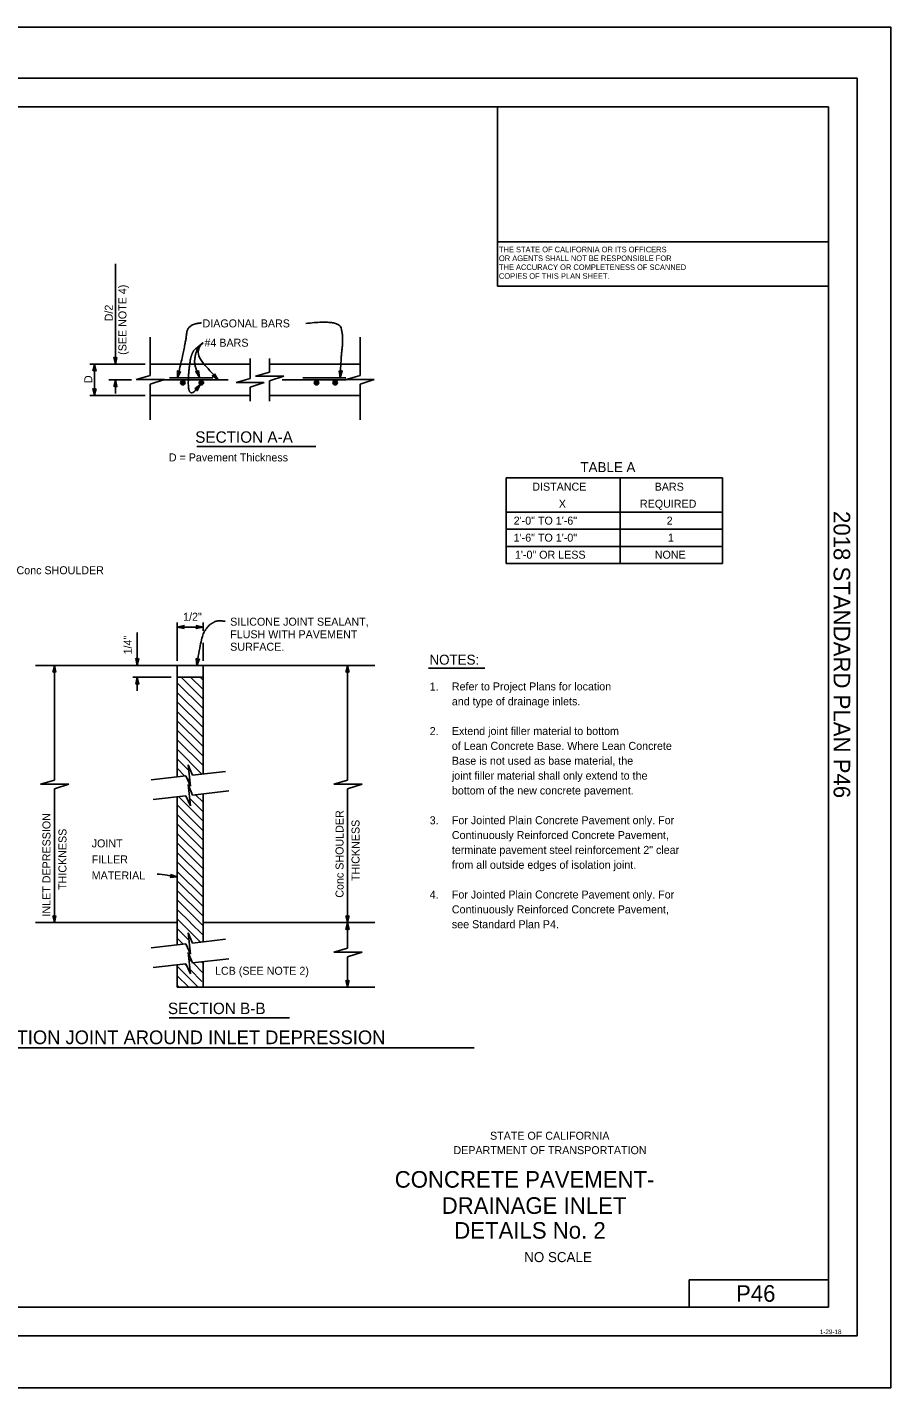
# Model space of a CAD drawing. Extents: x -894 to 866, y -476 to 714.
# Drawn here: x 110 to 866, y -476 to 714 of the extents above; entities that cross this region are included whole.
import ezdxf

# ---------------------------------------------------------------- set-up
doc = ezdxf.new("R2010")
doc.units = 0
for name, color, linetype in [('10 Sheet Format', 7, 'Continuous'), ('56 Stage 3 Anno', 7, 'Continuous'), ('57 Undefined', 7, 'Continuous'), ('60 Nongeo Data', 7, 'Continuous')]:
    doc.layers.add(name, color=color, linetype=linetype)

msp = doc.modelspace()

# ---------------------------------------------------------------- linework, layer by layer
at = {"layer": '10 Sheet Format'}
for p, q in [((-863.5, 669), (836.5, 669)), ((836.5, 669), (836.5, -431)), ((-813.5, 644), (811.5, 644)), ((521.6, 525.9), (521.6, 644)), ((811.5, -406), (811.5, 644)), ((811.5, 525.9), (521.6, 525.9)), ((521.6, 487.1), (521.6, 525.9)), ((811.5, 487.1), (521.6, 487.1)), ((811.5, -381.9), (689.5, -381.9)), ((689.5, -381.9), (689.5, -406)), ((-813.5, -406), (811.5, -406)), ((-863.5, -431), (836.5, -431))]:
    msp.add_line(p, q, dxfattribs=at)
for points in [[(-894, 713.6), (866, 713.6), (866, -476.4), (-894, -476.4)], [(-863.5, -431), (836.5, -431), (836.5, 669), (-863.5, 669)]]:
    msp.add_lwpolyline(points, close=True, dxfattribs=at)
at = {"layer": '56 Stage 3 Anno'}
for p, q in [((187.3, 506.7), (187.3, 418.9)), ((213.4, 418.9), (165.1, 418.9)), ((169.1, 418.9), (169.1, 391.4)), ((169.1, 418.9), (169.1, 418.9)), ((186, 424.8), (186, 424.8)), ((187.3, 418.9), (187.3, 418.9)), ((188.6, 424.8), (188.6, 424.8)), ((167.7, 413), (167.7, 413)), ((170.4, 413), (170.4, 413)), ((201.5, 405.2), (181.5, 405.2)), ((187.3, 405.2), (187.3, 405.2)), ((187.3, 405.2), (187.3, 393.3)), ((241.7, 407), (241.7, 407)), ((241.8, 413.1), (241.8, 413.1)), ((244.4, 412.5), (244.4, 412.5)), ((257.6, 412.3), (257.6, 412.3)), ((260, 413.2), (260, 413.2)), ((261, 407.2), (261, 407.2)), ((272.3, 408.7), (272.3, 408.7)), ((274.2, 410.5), (274.2, 410.5)), ((277.3, 405.2), (277.3, 405.2)), ((383.3, 413.1), (383.3, 413.1)), ((384.1, 407), (384.1, 407)), ((385.9, 412.9), (385.9, 412.9)), ((167.7, 397.3), (167.7, 397.3)), ((170.4, 397.3), (170.4, 397.3)), ((186, 399.3), (186, 399.3)), ((188.6, 399.3), (188.6, 399.3)), ((213.4, 391.4), (165.1, 391.4)), ((169.1, 391.4), (169.1, 391.4)), ((241.5, 192.8), (241.5, 159.3)), ((264, 192.8), (264, 185.5)), ((206.5, 155.4), (206.5, 184.1)), ((241.5, 188.9), (264, 188.9)), ((241.5, 188.9), (241.5, 188.9)), ((247.4, 190.2), (247.4, 190.2)), ((247.4, 187.6), (247.4, 187.6)), ((258.1, 190.2), (258.1, 190.2)), ((258.1, 187.6), (258.1, 187.6)), ((264, 188.9), (264, 188.9)), ((264, 175.2), (264, 159.3)), ((132.6, 149.4), (134, 155.4)), ((134, 155.4), (134, 155.4)), ((134, 155.4), (135.3, 149.4)), ((134, 155.4), (134, 55)), ((205.2, 161.3), (205.2, 161.3)), ((206.5, 155.4), (206.5, 155.4)), ((207.8, 161.3), (207.8, 161.3)), ((258.1, 161.4), (258.1, 161.4)), ((258.7, 155.2), (258.7, 155.2)), ((260.8, 161), (260.8, 161)), ((389.1, 149.4), (390.5, 155.4)), ((390.5, 155.4), (390.5, 155.4)), ((390.5, 155.4), (391.8, 149.4)), ((390.5, 155.4), (390.5, 55)), ((134, 150.2), (132.6, 149.4)), ((132.6, 149.4), (132.6, 149.4)), ((133, 149.6), (134, 154)), ((133.3, 149.8), (133.9, 152.6)), ((133.7, 150), (133.9, 151.3)), ((133.9, 152.6), (134.6, 149.8)), ((133.9, 151.3), (134.2, 150)), ((134, 154), (134.9, 149.6)), ((135.3, 149.4), (134, 150.2)), ((135.3, 149.4), (135.3, 149.4)), ((202.6, 145), (236.1, 145)), ((206.5, 145), (206.5, 145)), ((206.5, 133.2), (206.5, 145)), ((390.5, 150.2), (389.1, 149.4)), ((389.1, 149.4), (389.1, 149.4)), ((389.5, 149.6), (390.5, 154)), ((389.8, 149.8), (390.5, 152.6)), ((390.2, 150), (390.5, 151.3)), ((390.5, 154), (391.4, 149.6)), ((390.5, 152.6), (391.1, 149.8)), ((390.5, 151.3), (390.7, 150)), ((391.8, 149.4), (390.5, 150.2)), ((391.8, 149.4), (391.8, 149.4)), ((205.2, 139.1), (205.2, 139.1)), ((207.8, 139.1), (207.8, 139.1)), ((121.9, 51.5), (134, 55)), ((146.6, 51.5), (121.9, 51.5)), ((146.6, 51.5), (134, 47.4)), ((378.4, 51.5), (390.5, 55)), ((403.2, 51.5), (378.4, 51.5)), ((403.2, 51.5), (390.5, 47.4)), ((134, 47.4), (134, -69.6)), ((390.5, 47.4), (390.5, -69.6)), ((236.3, -28.9), (235.4, -30.1)), ((235.4, -30.1), (241.5, -29.6)), ((235.4, -30.1), (235.4, -30.1)), ((235.6, -29.8), (240.1, -29.4)), ((241.5, -29.6), (235.7, -27.4)), ((235.7, -27.4), (235.7, -27.4)), ((235.7, -27.4), (236.3, -28.9)), ((240.1, -29.4), (235.9, -27.8)), ((235.9, -29.4), (238.8, -29.2)), ((238.8, -29.2), (236, -28.2)), ((236.1, -29.1), (237.4, -29)), ((237.4, -29), (236.2, -28.6)), ((241.5, -29.6), (241.5, -29.6)), ((134, -69.6), (132.6, -63.6)), ((132.6, -63.6), (132.6, -63.6)), ((132.6, -63.6), (134, -64.4)), ((133.9, -68.2), (133, -63.8)), ((134, -66.8), (133.3, -64)), ((134, -65.5), (133.7, -64.3)), ((134, -64.4), (135.3, -63.6)), ((135.3, -63.6), (134, -69.6)), ((134.9, -63.8), (134, -68.2)), ((134.6, -64.1), (134, -66.8)), ((134.2, -64.2), (134, -65.5)), ((134, -69.6), (134, -69.6)), ((135.3, -63.6), (135.3, -63.6)), ((390.5, -69.6), (389.1, -63.6)), ((389.1, -63.6), (389.1, -63.6)), ((389.1, -63.6), (390.5, -64.4)), ((389.1, -75.6), (390.5, -69.6)), ((390.5, -68.2), (389.5, -63.8)), ((389.5, -75.4), (390.5, -71)), ((390.5, -66.8), (389.8, -64)), ((390.5, -65.5), (390.2, -64.3)), ((390.5, -64.4), (391.8, -63.6)), ((391.8, -63.6), (390.5, -69.6)), ((391.4, -63.8), (390.5, -68.2)), ((391.1, -64.1), (390.5, -66.8)), ((390.7, -64.2), (390.5, -65.5)), ((390.5, -69.6), (390.5, -69.6)), ((390.5, -69.6), (390.5, -69.6)), ((390.5, -69.6), (391.8, -75.6)), ((390.5, -69.6), (390.5, -91.9)), ((390.5, -71), (391.4, -75.4)), ((391.8, -63.6), (391.8, -63.6)), ((390.5, -74.8), (389.1, -75.6)), ((389.1, -75.6), (389.1, -75.6)), ((389.8, -75.2), (390.5, -72.4)), ((390.2, -75), (390.5, -73.7)), ((390.5, -72.4), (391.1, -75.2)), ((390.5, -73.7), (390.7, -75)), ((391.8, -75.6), (390.5, -74.8)), ((391.8, -75.6), (391.8, -75.6)), ((378.4, -95.4), (390.5, -91.9)), ((403.2, -95.4), (378.4, -95.4)), ((403.2, -95.4), (390.5, -99.5)), ((390.5, -99.5), (390.5, -126.1)), ((390.5, -126.1), (389.1, -120.1)), ((389.1, -120.1), (389.1, -120.1)), ((389.1, -120.1), (390.5, -120.9)), ((390.5, -124.7), (389.5, -120.4)), ((390.5, -123.4), (389.8, -120.5)), ((390.5, -122), (390.2, -120.8)), ((390.5, -120.9), (391.8, -120.1)), ((391.8, -120.1), (390.5, -126.1)), ((391.4, -120.3), (390.5, -124.7)), ((391.1, -120.6), (390.5, -123.4)), ((390.7, -120.7), (390.5, -122)), ((390.5, -126.1), (390.5, -126.1)), ((391.8, -120.1), (391.8, -120.1))]:
    msp.add_line(p, q, dxfattribs=at)
for points in [[(167.7, 413), (169.1, 418.9), (170.4, 413), (170, 413.2), (169.1, 417.6), (168.1, 413.2), (168.4, 413.5), (169, 416.2), (169.7, 413.5), (169.3, 413.7), (169, 414.9), (168.8, 413.7), (169.1, 413.8), (170.4, 413), (169.1, 413.8)], [(188.6, 424.8), (187.3, 418.9), (186, 424.8), (186.4, 424.6), (187.3, 420.3), (188.3, 424.6), (187.9, 424.4), (187.3, 421.7), (186.7, 424.4), (187.1, 424.2), (187.3, 423), (187.6, 424.2), (187.3, 424.1), (186, 424.8), (187.3, 424.1)], [(186, 399.3), (187.3, 405.2), (188.6, 399.3), (188.3, 399.5), (187.3, 403.8), (186.4, 399.5), (186.7, 399.7), (187.3, 402.4), (187.9, 399.7), (187.6, 399.9), (187.3, 401.1), (187.1, 399.9), (187.3, 400), (188.6, 399.3), (187.3, 400)], [(244.4, 412.5), (241.7, 407), (241.8, 413.1), (242.1, 412.9), (242, 408.4), (244, 412.4), (243.6, 412.3), (242.4, 409.7), (242.4, 412.6), (242.7, 412.3), (242.7, 411), (243.2, 412.1), (242.9, 412.1), (241.8, 413.1), (242.9, 412.1)], [(260, 413.2), (261, 407.2), (257.6, 412.3), (258, 412.2), (260.5, 408.5), (259.8, 412.9), (259.5, 412.6), (260, 409.7), (258.4, 412.1), (258.8, 412.1), (259.5, 411), (259.3, 412.3), (259.1, 412), (257.6, 412.3), (259.1, 412)], [(274.2, 410.5), (277.3, 405.2), (272.3, 408.7), (272.7, 408.8), (276.4, 406.2), (274.1, 410.1), (274, 409.7), (275.4, 407.2), (273.1, 408.9), (273.5, 408.9), (274.5, 408.2), (273.9, 409.3), (273.8, 409), (272.3, 408.7), (273.8, 409)], [(383.3, 413.1), (384.1, 407), (385.9, 412.9), (385.6, 412.7), (384.2, 408.4), (383.6, 412.8), (383.9, 412.6), (384.3, 409.8), (385.2, 412.5), (384.8, 412.3), (384.4, 411.1), (384.3, 412.4), (384.5, 412.2), (385.9, 412.9), (384.5, 412.2)], [(170.4, 397.3), (169.1, 391.4), (167.7, 397.3), (168.1, 397.1), (169, 392.8), (170, 397.1), (169.7, 396.9), (169.1, 394.1), (168.4, 396.9), (168.8, 396.7), (169.1, 395.5), (169.3, 396.7), (169.1, 396.5), (167.7, 397.3), (169.1, 396.5)], [(256.8, 397.3), (261.6, 401.1), (258.8, 395.6), (258.7, 396), (260.7, 400), (257.2, 397.2), (257.6, 397.2), (259.8, 399), (258.5, 396.4), (258.4, 396.8), (259, 397.9), (258, 397.1), (258.3, 397.1), (258.8, 395.6), (258.3, 397.1)], [(247.4, 187.6), (241.5, 188.9), (247.4, 190.2), (247.2, 189.9), (242.9, 188.9), (247.2, 187.9), (247, 188.3), (244.2, 188.9), (247, 189.5), (246.8, 189.2), (245.6, 188.9), (246.8, 188.6), (246.6, 188.9), (247.4, 190.2), (246.6, 188.9)], [(258.1, 190.2), (264, 188.9), (258.1, 187.6), (258.3, 187.9), (262.6, 188.9), (258.3, 189.9), (258.5, 189.5), (261.3, 188.9), (258.5, 188.3), (258.7, 188.6), (259.9, 188.9), (258.7, 189.2), (258.9, 188.9), (258.1, 187.6), (258.9, 188.9)], [(207.8, 161.3), (206.5, 155.4), (205.2, 161.3), (205.6, 161.1), (206.5, 156.8), (207.5, 161.1), (207.1, 160.9), (206.5, 158.1), (205.9, 160.9), (206.3, 160.7), (206.5, 159.5), (206.8, 160.7), (206.5, 160.5), (205.2, 161.3), (206.5, 160.5)], [(260.8, 161), (258.7, 155.2), (258.1, 161.4), (258.5, 161.1), (258.8, 156.6), (260.4, 160.8), (260, 160.7), (259, 158), (258.8, 160.8), (259.1, 160.6), (259.2, 159.3), (259.7, 160.5), (259.4, 160.4), (258.1, 161.4), (259.4, 160.4)], [(205.2, 139.1), (206.5, 145), (207.8, 139.1), (207.5, 139.3), (206.5, 143.6), (205.6, 139.3), (205.9, 139.5), (206.5, 142.3), (207.1, 139.5), (206.8, 139.7), (206.5, 140.9), (206.3, 139.7), (206.5, 139.9), (207.8, 139.1), (206.5, 139.9)]]:
    msp.add_lwpolyline(points, close=True, dxfattribs=at)
msp.add_ellipse((226.3, -73), major_axis=(114.9, -16.4), ratio=0.389806, start_param=1.494029, end_param=1.647696, dxfattribs=at)
for points, degree in [([(262.7, 454.9), (250.5, 454.3), (248.9, 437.3), (241.7, 407)], 2), ([(354, 454.4), (382.9, 458), (386.9, 443), (384.7, 424), (384.1, 407)], 2), ([(264.1, 437.6), (256.9, 432.1), (254.9, 429.2), (252.9, 423.7), (251.2, 409), (251.1, 397.1), (253, 393.6), (255.7, 394.1), (257.5, 396.1), (261.6, 401.1)], 2), ([(264.1, 437.6), (260.5, 435.1), (257.8, 429.4), (256.1, 419.7), (259.7, 410.1), (261.2, 407)], 2), ([(264.1, 437.6), (260.3, 435), (259.4, 428.5), (261, 423.6), (267.8, 415.6), (271.6, 411.4), (277.3, 405.2)], 3), ([(258.7, 155.2), (262.1, 180.2), (268.7, 190.3), (272.3, 192.4), (276.3, 194.8), (283.5, 194)], 2)]:
    msp.add_open_spline(points, degree=degree, dxfattribs=at)
at = {"layer": '57 Undefined'}
for p, q in [((258.5, 346.7), (362.8, 346.7)), ((461.3, 153.1), (510.8, 153.1)), ((234.3, -153), (339.8, -153)), ((55.4, -179.2), (501.3, -179.2))]:
    msp.add_line(p, q, dxfattribs=at)
at = {"layer": '60 Nongeo Data'}
for p, q in [((217.8, 442.5), (217.8, 409)), ((401.5, 442.5), (401.5, 409)), ((217.8, 418.9), (305.2, 418.9)), ((305.2, 423.9), (305.2, 406.4)), ((322.3, 423.9), (322.3, 411.9)), ((322.3, 418.9), (401.5, 418.9)), ((205.5, 405.4), (217.8, 409)), ((230.2, 405.4), (205.5, 405.4)), ((230.2, 405.4), (217.8, 401.4)), ((229.5, 405.2), (286.1, 405.2)), ((234.8, 407), (272.5, 407)), ((292.9, 402.8), (305.2, 406.4)), ((310, 408.4), (322.3, 411.9)), ((334.7, 408.4), (310, 408.4)), ((334.7, 408.4), (322.3, 404.3)), ((333.3, 405.2), (389.2, 405.2)), ((351.3, 407), (389, 407)), ((389.2, 405.4), (401.5, 409)), ((413.9, 405.4), (389.2, 405.4)), ((413.9, 405.4), (401.5, 401.4)), ((217.8, 401.4), (217.8, 370.2)), ((317.6, 402.8), (292.9, 402.8)), ((317.6, 402.8), (305.2, 398.8)), ((305.2, 398.8), (305.2, 386.5)), ((322.3, 404.3), (322.3, 386.5)), ((401.5, 401.4), (401.5, 370.2)), ((217.8, 391.4), (305.2, 391.4)), ((322.3, 391.4), (401.5, 391.4)), ((529.4, 319.4), (718.8, 319.4)), ((529.4, 319.4), (529.4, 244.6)), ((629, 319.4), (629, 244.6)), ((718.8, 319.4), (718.8, 244.6)), ((529.4, 289.4), (718.8, 289.4)), ((529.4, 274.5), (718.8, 274.5)), ((529.4, 259.5), (718.8, 259.5)), ((529.4, 244.6), (718.8, 244.6)), ((117.4, 155.4), (241.5, 155.4)), ((241.5, 155.4), (264, 155.4)), ((241.5, 155.4), (241.5, 57.9)), ((264, 155.4), (414.5, 155.4)), ((264, 155.4), (264, 60.4)), ((241.5, 145), (264, 145)), ((264, 125.9), (244.9, 145)), ((264, 134.2), (253.2, 145)), ((264, 142.6), (261.5, 145)), ((264, 117.6), (241.5, 140.1)), ((264, 109.3), (241.5, 131.8)), ((264, 101), (241.5, 123.5)), ((264, 92.7), (241.5, 115.2)), ((264, 84.4), (241.5, 106.9)), ((264, 76.1), (241.5, 98.6)), ((264, 67.8), (241.5, 90.3)), ((263.1, 60.3), (241.5, 82)), ((251.6, 63.5), (241.5, 73.7)), ((248.2, 58.6), (241.5, 65.4)), ((253.2, 49.8), (251.1, 68.5)), ((251.1, 68.5), (254.9, 59.4)), ((255.6, 59.5), (254.2, 60.9)), ((254.9, 59.4), (283.7, 62.6)), ((218.5, 55.3), (249.1, 58.8)), ((253.2, 49.8), (249.1, 58.8)), ((252.7, 54.2), (250, 56.9)), ((253.1, 32.5), (251, 51.2)), ((251, 51.2), (254.9, 42)), ((220.4, 38.1), (249.1, 41.4)), ((241.5, 40.5), (241.5, -69.6)), ((264, 19.1), (242.5, 40.6)), ((253.1, 32.5), (249.1, 41.4)), ((264, 27.4), (252.4, 39)), ((254.9, 42), (286.5, 45.6)), ((264, 35.8), (257.4, 42.3)), ((264, 43), (264, -69.6)), ((264, 10.8), (241.5, 33.3)), ((264, 2.5), (241.5, 25)), ((264, -5.8), (241.5, 16.7)), ((264, -14.1), (241.5, 8.4)), ((264, -22.4), (241.5, 0.1)), ((264, -30.7), (241.5, -8.2)), ((264, -39), (241.5, -16.5)), ((264, -47.3), (241.5, -24.8)), ((264, -55.6), (241.5, -33.1)), ((264, -63.9), (241.5, -41.4)), ((261.3, -69.6), (241.5, -49.8)), ((253, -69.6), (241.5, -58.1)), ((117.4, -69.6), (241.5, -69.6)), ((244.7, -69.6), (241.5, -66.4)), ((241.5, -69.6), (241.5, -89)), ((244.5, -69.5), (261.7, -86.7)), ((252.9, -69.5), (264, -80.6)), ((261.3, -69.6), (264, -72.3)), ((264, -69.6), (264, -86.5)), ((264, -69.6), (414.5, -69.6)), ((241.5, -74.8), (251.8, -85.1)), ((241.5, -83.1), (246.7, -88.4)), ((253.2, -97.1), (251.1, -78.4)), ((251.1, -78.4), (254.9, -87.5)), ((218.5, -91.6), (249.1, -88.1)), ((253.2, -97.1), (249.1, -88.1)), ((251.3, -93), (252.9, -94.5)), ((254.9, -87.5), (283.7, -84.2)), ((220.4, -108.7), (249.1, -105.5)), ((241.5, -106.4), (241.5, -126.1)), ((247.8, -105.7), (250.3, -108.2)), ((253.2, -114.5), (249.1, -105.5)), ((253.2, -114.5), (251.1, -95.7)), ((251.1, -95.7), (254.9, -104.9)), ((251.7, -101.2), (254.5, -104.1)), ((254.9, -104.9), (286.5, -101.3)), ((255.3, -104.8), (263.9, -113.5)), ((262.9, -104.1), (263.9, -105.1)), ((264, -103.8), (264, -126.1)), ((241.4, -107.6), (259.9, -126.1)), ((241.4, -116), (251.5, -126.1)), ((252.7, -110.6), (263.1, -121)), ((241.5, -124.4), (243.2, -126.1)), ((241.5, -126.1), (414.5, -126.1))]:
    msp.add_line(p, q, dxfattribs=at)
msp.add_lwpolyline([(241.5, 155.4), (264, 155.4), (264, 145), (241.5, 145)], close=True, dxfattribs=at)
for centre, radius in [((246.4, 402.7), 1.97), ((262.5, 402.7), 1.97), ((363.4, 402.7), 1.97), ((379.7, 402.7), 1.97), ((246.4, 402.7), 1.48), ((246.4, 402.7), 0.984), ((246.4, 402.7), 0.492), ((246.4, 402.7), 0.123), ((262.5, 402.7), 1.48), ((262.5, 402.7), 0.984), ((262.5, 402.7), 0.492), ((262.5, 402.7), 0.123), ((363.4, 402.7), 1.48), ((363.4, 402.7), 0.984), ((363.4, 402.7), 0.492), ((363.4, 402.7), 0.123), ((379.7, 402.7), 1.48), ((379.7, 402.7), 0.984), ((379.7, 402.7), 0.492), ((379.7, 402.7), 0.123)]:
    msp.add_circle(centre, radius, dxfattribs=at)

# ---------------------------------------------------------------- texts
at = {"layer": '10 Sheet Format'}
for s, height, p in [('THE STATE OF CALIFORNIA OR ITS OFFICERS', 4.9, (523, 516.7)), ('OR AGENTS SHALL NOT BE RESPONSIBLE FOR', 4.9, (523, 509)), ('THE ACCURACY OR COMPLETENESS OF SCANNED', 4.9, (523, 501.2)), ('COPIES OF THIS PLAN SHEET.', 4.9, (523, 493.5)), ('STATE OF CALIFORNIA', 7, (515.2, -259.5)), ('DEPARTMENT OF TRANSPORTATION', 7, (483.2, -272.1)), ('CONCRETE PAVEMENT-', 14.5, (431.8, -301.4)), ('DRAINAGE INLET', 14.5, (472.9, -324.3)), ('DETAILS No. 2', 14.5, (483.9, -346)), ('NO SCALE', 8.75, (545.1, -366.5)), ('1-29-18', 4, (803.8, -429.5))]:
    msp.add_text(s, height=height, dxfattribs=at).set_placement(p)
msp.add_text('2018 STANDARD PLAN P46', height=14.5, rotation=270, dxfattribs=at).set_placement((815.9, 290.4))
at = {"layer": '57 Undefined'}
for s, p in [('(SEE NOTE 4)', (197, 427)), ('D/2', (185, 456.3)), ('D', (167.1, 402.3)), ('1/4"', (201.7, 165)), ('INLET DEPRESSION', (130.5, -64.3)), ('Conc SHOULDER', (387, -47.8)), ('THICKNESS', (144.5, -41)), ('THICKNESS', (401, -33.2))]:
    msp.add_text(s, height=7, rotation=90, dxfattribs=at).set_placement(p)
for s, height, p in [('DIAGONAL BARS', 7, (263.6, 451)), ('#4 BARS', 7, (265.3, 434.1)), ('SECTION A-A', 10, (257.2, 350.1)), ('D = Pavement Thickness', 7, (234.1, 333.8)), ('TABLE A', 8.75, (594.3, 324.4)), ('DISTANCE', 7, (552.2, 308.2)), ('BARS', 7, (659.3, 308.2)), ('X', 7, (575.4, 293.3)), ('REQUIRED', 7, (646.4, 293.3)), ('2\'-0" TO 1\'-6"', 7, (535.9, 278.5)), ('2', 7, (669.8, 278.5)), ('1\'-6" TO 1\'-0"', 7, (535.9, 263.6)), ('1', 7, (670.9, 263.6)), ('1\'-0" OR LESS', 7, (537, 248.7)), ('NONE', 7, (659.4, 248.7)), ('Conc SHOULDER', 7, (100.8, 235.1)), ('1/2"', 7, (246.6, 194.4)), ('SILICONE JOINT SEALANT,', 7, (287.8, 190.1)), ('FLUSH WITH PAVEMENT', 7, (287.8, 179.1)), ('SURFACE.', 7, (287.8, 168.2)), ('NOTES:', 8.75, (462.2, 156)), ('1.', 7, (462.4, 133.4)), ('Refer to Project Plans for location', 7, (481.8, 133.5)), ('and type of drainage inlets.', 7, (481.8, 120.5)), ('2.', 7, (462.4, 94.4)), ('Extend joint filler material to bottom', 7, (481.8, 94.5)), ('of Lean Concrete Base. Where Lean Concrete', 7, (481.8, 81.5)), ('Base is not used as base material, the', 7, (481.8, 68.5)), ('joint filler material shall only extend to the', 7, (481.8, 55.5)), ('bottom of the new concrete pavement.', 7, (481.8, 42.5)), ('For Jointed Plain Concrete Pavement only. For', 7, (481.8, 16.5)), ('3.', 7, (462.4, 16.4)), ('JOINT', 7, (166.6, -3.8)), ('Continuously Reinforced Concrete Pavement,', 7, (481.8, 3.5)), ('FILLER', 7, (166.6, -17.8)), ('terminate pavement steel reinforcement 2" clear', 7, (481.8, -9.5)), ('from all outside edges of isolation joint.', 7, (481.8, -22.5)), ('MATERIAL', 7, (166.6, -31.8)), ('4.', 7, (462.4, -48.6)), ('For Jointed Plain Concrete Pavement only. For', 7, (481.8, -48.5)), ('Continuously Reinforced Concrete Pavement,', 7, (481.8, -61.5)), ('see Standard Plan P4.', 7, (481.8, -74.5)), ('LCB (SEE NOTE 2)', 7, (274.5, -115.2)), ('SECTION B-B', 10, (233.3, -149.6)), ('ISOLATION JOINT AROUND INLET DEPRESSION', 12, (53.6, -175.9))]:
    msp.add_text(s, height=height, dxfattribs=at).set_placement(p)
at = {"layer": '60 Nongeo Data'}
msp.add_text('P46', height=14.5, dxfattribs=at).set_placement((730.5, -401.2))

doc.saveas('drawing.dxf')
